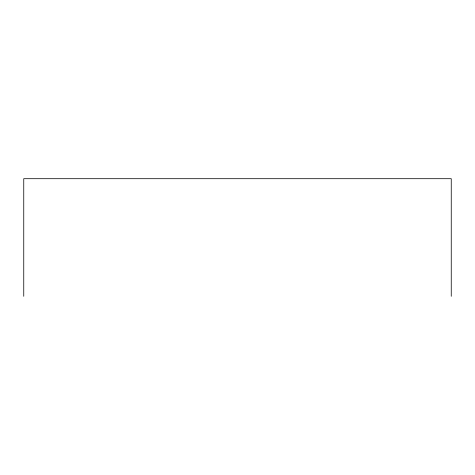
<?xml version="1.0" encoding="UTF-8"?>
<svg xmlns="http://www.w3.org/2000/svg" width="475" height="475" viewBox="0 0 475 475"><rect width="100%" height="100%" fill="white"/><g stroke="black" fill="none" stroke-linecap="round" stroke-linejoin="round"><path stroke-width="0.71" d="M451.25 296.305L451.25 178.695L23.75 178.695L23.75 296.305"/></g></svg>
